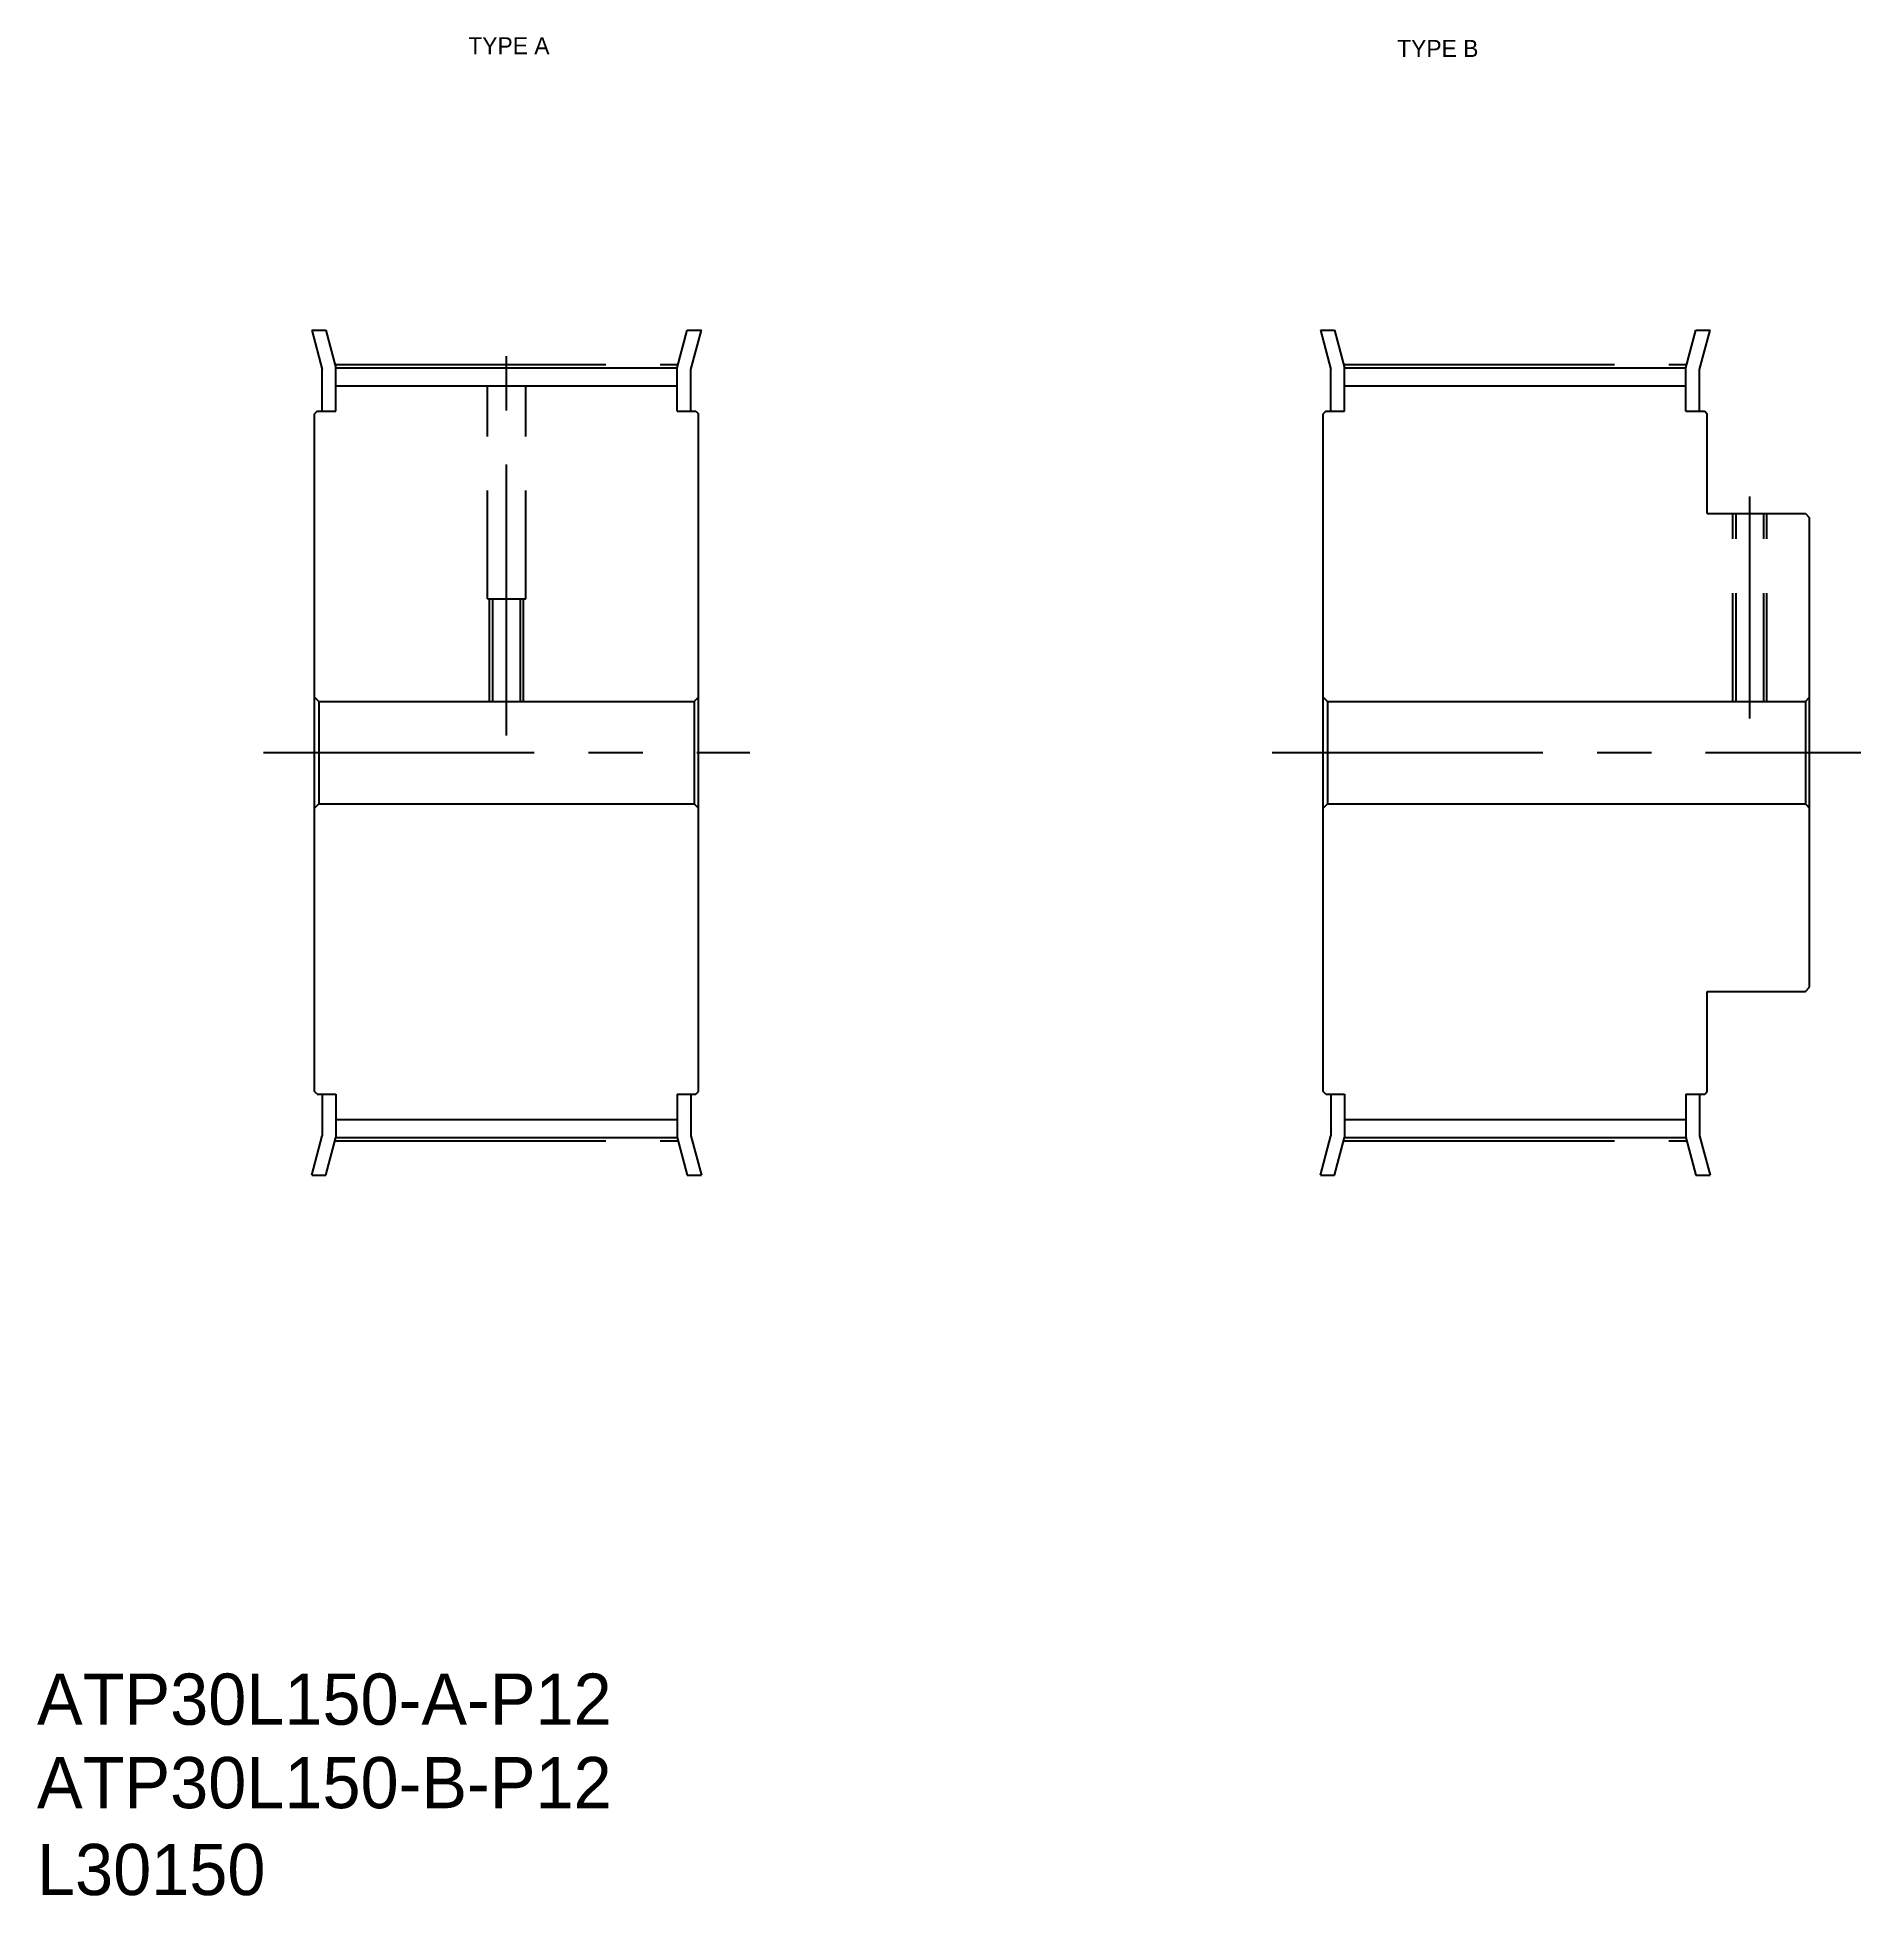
# Model space of a CAD drawing. Extents: x -286 to -72, y -61 to 157.
import ezdxf

# ---------------------------------------------------------------- set-up
doc = ezdxf.new("R2010")
doc.units = 0
doc.linetypes.add('CENTER', pattern=[50.8, 31.75, -6.35, 6.35, -6.35])
doc.linetypes.add('DASHED', pattern=[19.05, 12.7, -6.35])
doc.layers.get('0').update_dxf_attribs({"linetype": 'CONTINUOUS'})
doc.layers.add('CENTER', color=1, linetype='CENTER')

msp = doc.modelspace()

# ---------------------------------------------------------------- linework, layer by layer
for p, q in [((-253.8, 122.55), (-252.56, 117.94)), ((-253.8, 122.55), (-252.14, 122.55)), ((-252.14, 122.55), (-250.96, 118.15)), ((-210.96, 118.15), (-209.78, 122.55)), ((-209.78, 122.55), (-208.13, 122.55)), ((-209.36, 117.94), (-208.13, 122.55)), ((-135.58, 122.55), (-133.93, 122.55)), ((-135.58, 122.55), (-134.35, 117.94)), ((-133.93, 122.55), (-132.75, 118.15)), ((-92.75, 118.15), (-91.57, 122.55)), ((-91.57, 122.55), (-89.91, 122.55)), ((-91.15, 117.94), (-89.91, 122.55)), ((-252.56, 113.05), (-252.56, 117.94)), ((-250.96, 118.15), (-210.96, 118.15)), ((-250.96, 113.05), (-250.96, 118.15)), ((-210.96, 113.05), (-210.96, 118.15)), ((-209.36, 113.05), (-209.36, 117.94)), ((-134.35, 113.05), (-134.35, 117.94)), ((-132.75, 118.15), (-92.75, 118.15)), ((-132.75, 113.05), (-132.75, 118.15)), ((-92.75, 113.05), (-92.75, 118.15)), ((-91.15, 113.05), (-91.15, 117.94)), ((-250.96, 116.02), (-210.96, 116.02)), ((-132.75, 116.02), (-92.75, 116.02)), ((-253.16, 113.05), (-253.46, 112.75)), ((-253.46, 33.35), (-253.46, 112.75)), ((-253.16, 113.05), (-250.96, 113.05)), ((-210.96, 113.05), (-208.76, 113.05)), ((-208.76, 113.05), (-208.46, 112.75)), ((-208.46, 33.35), (-208.46, 112.75)), ((-134.95, 113.05), (-135.25, 112.75)), ((-135.25, 33.35), (-135.25, 112.75)), ((-134.95, 113.05), (-132.75, 113.05)), ((-92.75, 113.05), (-90.55, 113.05)), ((-90.55, 113.05), (-90.25, 112.75)), ((-90.25, 101.05), (-90.25, 112.75)), ((-90.25, 101.05), (-78.75, 101.05)), ((-78.75, 101.05), (-78.25, 100.55)), ((-78.25, 45.55), (-78.25, 100.55)), ((-135.25, 48.35), (-135.25, 97.75)), ((-253.46, 79.55), (-252.96, 79.05)), ((-252.96, 79.05), (-252.96, 67.05)), ((-252.96, 79.05), (-208.96, 79.05)), ((-208.46, 79.55), (-208.96, 79.05)), ((-208.96, 79.05), (-208.96, 67.05)), ((-135.25, 79.55), (-134.75, 79.05)), ((-134.75, 79.05), (-78.75, 79.05)), ((-134.75, 79.05), (-134.75, 67.05)), ((-78.75, 79.05), (-78.25, 79.55)), ((-78.75, 79.05), (-78.75, 67.05)), ((-253.46, 66.55), (-252.96, 67.05)), ((-252.96, 67.05), (-208.96, 67.05)), ((-208.46, 66.55), (-208.96, 67.05)), ((-135.25, 66.55), (-134.75, 67.05)), ((-134.75, 67.05), (-78.75, 67.05)), ((-78.75, 67.05), (-78.25, 66.55)), ((-90.25, 45.05), (-78.75, 45.05)), ((-90.25, 33.35), (-90.25, 45.05)), ((-78.75, 45.05), (-78.25, 45.55)), ((-253.16, 33.05), (-253.46, 33.35)), ((-253.16, 33.05), (-250.96, 33.05)), ((-252.56, 33.05), (-252.56, 28.16)), ((-250.96, 33.05), (-250.96, 27.95)), ((-210.96, 33.05), (-208.76, 33.05)), ((-210.96, 33.05), (-210.96, 27.95)), ((-209.36, 33.05), (-209.36, 28.16)), ((-208.76, 33.05), (-208.46, 33.35)), ((-134.95, 33.05), (-135.25, 33.35)), ((-134.95, 33.05), (-132.75, 33.05)), ((-134.35, 33.05), (-134.35, 28.16)), ((-132.75, 33.05), (-132.75, 27.95)), ((-92.75, 33.05), (-90.55, 33.05)), ((-92.75, 33.05), (-92.75, 27.95)), ((-91.15, 33.05), (-91.15, 28.16)), ((-90.55, 33.05), (-90.25, 33.35)), ((-250.96, 30.08), (-210.96, 30.08)), ((-132.75, 30.08), (-92.75, 30.08)), ((-253.8, 23.55), (-252.56, 28.16)), ((-252.14, 23.55), (-250.96, 27.95)), ((-250.96, 27.95), (-210.96, 27.95)), ((-210.96, 27.95), (-209.78, 23.55)), ((-209.36, 28.16), (-208.13, 23.55)), ((-135.58, 23.55), (-134.35, 28.16)), ((-133.93, 23.55), (-132.75, 27.95)), ((-132.75, 27.95), (-92.75, 27.95)), ((-92.75, 27.95), (-91.57, 23.55)), ((-91.15, 28.16), (-89.91, 23.55)), ((-253.8, 23.55), (-252.14, 23.55)), ((-209.78, 23.55), (-208.13, 23.55)), ((-135.58, 23.55), (-133.93, 23.55)), ((-91.57, 23.55), (-89.91, 23.55))]:
    msp.add_line(p, q)
at = {"color": 3, "linetype": 'DASHED'}
for p, q in [((-233.21, 91.05), (-233.21, 116.02)), ((-228.71, 91.05), (-228.71, 116.02)), ((-87.25, 79.05), (-87.25, 101.05)), ((-86.87, 79.05), (-86.87, 101.05)), ((-83.63, 79.05), (-83.63, 101.05)), ((-83.25, 79.05), (-83.25, 101.05)), ((-233.21, 91.05), (-228.71, 91.05)), ((-232.96, 79.05), (-232.96, 91.05)), ((-232.58, 79.05), (-232.58, 91.05)), ((-229.34, 79.05), (-229.34, 91.05)), ((-228.96, 79.05), (-228.96, 91.05))]:
    msp.add_line(p, q, dxfattribs=at)
at = {"layer": 'CENTER', "color": 1, "linetype": 'CENTER'}
for p, q in [((-230.96, 75.05), (-230.96, 122.53)), ((-251.06, 118.53), (-210.86, 118.53)), ((-132.85, 118.53), (-92.65, 118.53)), ((-85.25, 77.05), (-85.25, 103.05)), ((-259.46, 73.05), (-202.46, 73.05)), ((-141.25, 73.05), (-72.25, 73.05)), ((-251.06, 27.57), (-210.86, 27.57)), ((-132.85, 27.57), (-92.65, 27.57))]:
    msp.add_line(p, q, dxfattribs=at)

# ---------------------------------------------------------------- texts
for s, p in [('TYPE A', (-235.44, 154.87)), ('TYPE B', (-126.58, 154.55))]:
    msp.add_text(s, height=2).set_placement(p)
at = {"color": 7, "linetype": 'CONTINUOUS'}
for s, p in [('ATP30L150-A-P12', (-285.99, -40.85)), ('ATP30L150-B-P12', (-285.99, -50.63)), ('L30150', (-285.99, -60.81))]:
    msp.add_text(s, height=6, dxfattribs=at).set_placement(p)

doc.saveas('drawing.dxf')
